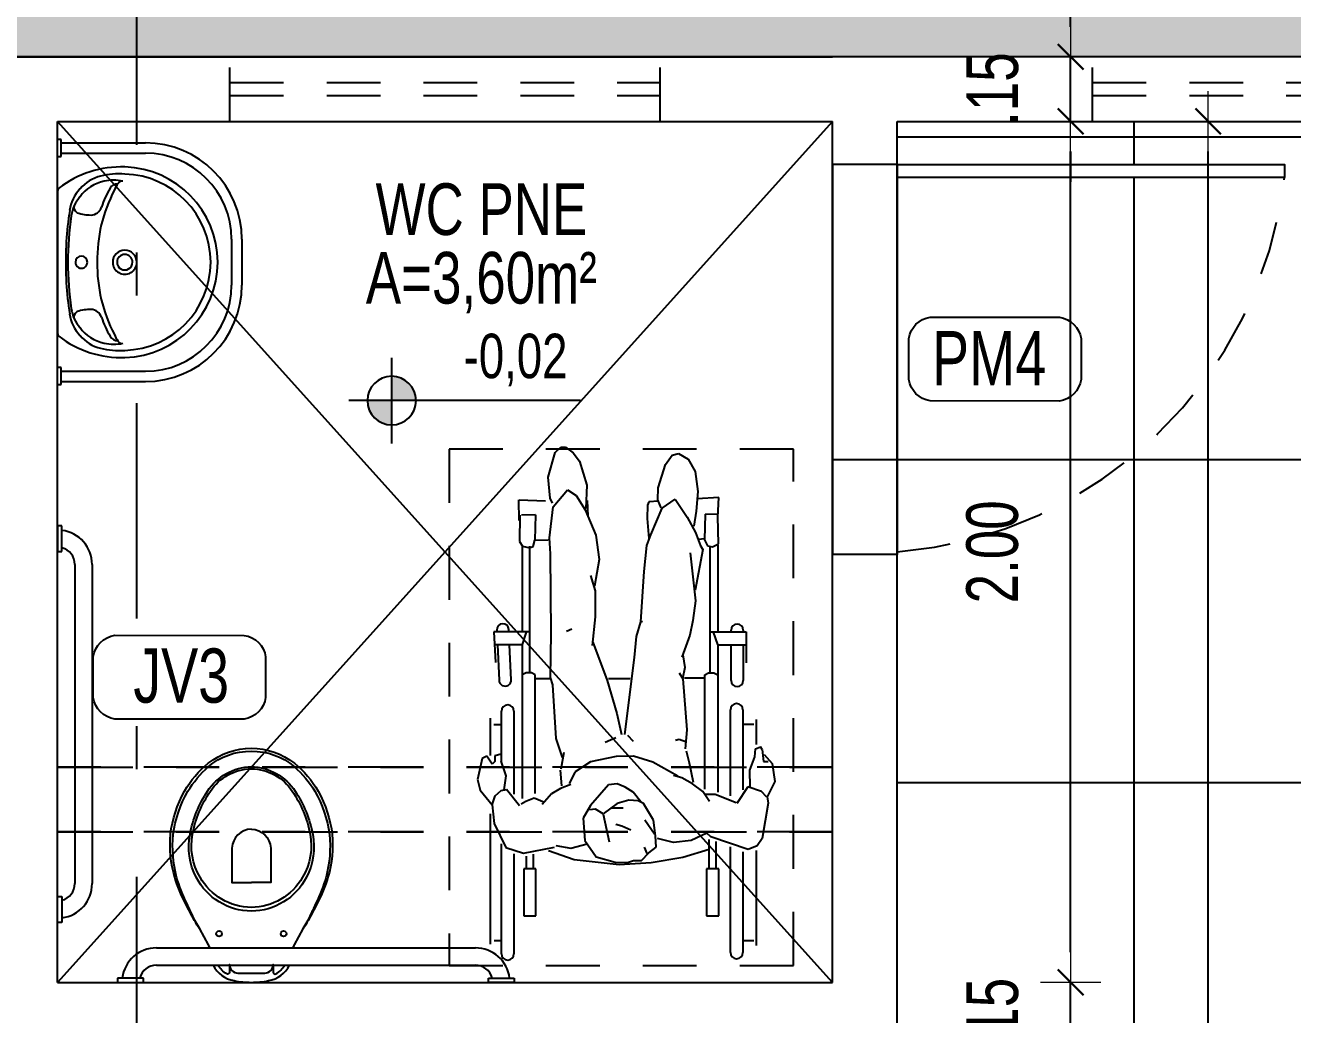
# Model space of a CAD drawing. Extents: x 425 to 531, y 796 to 840.
# Drawn here: x 445.175 to 448.119, y 806.018 to 808.316 of the extents above; entities that cross this region are included whole.
import ezdxf
from ezdxf.enums import TextEntityAlignment as Align

# ---------------------------------------------------------------- set-up
doc = ezdxf.new("R2010")
doc.units = 0
doc.header["$MEASUREMENT"] = 0
doc.header["$PDSIZE"] = -5
for name, pattern in [('CONTINU', [0]), ('DASHDOT', [1, 0.5, -0.25, 0, -0.25]), ('HIDDEN2', [0.1875, 0.125, -0.0625])]:
    doc.linetypes.add(name, pattern=pattern)
doc.layers.get('0').update_dxf_attribs({"linetype": 'CONTINUOUS'})
doc.layers.get('Defpoints').update_dxf_attribs({"linetype": 'CONTINUOUS'})
for name, color, linetype in [('A-PEN-B', 5, 'CONTINUOUS'), ('Arq-mobiliário', 1, 'CONTINUOUS'), ('Arq-projeção', 253, 'HIDDEN2'), ('COTA', 7, 'CONTINUOUS'), ('DIVERSOS', 1, 'CONTINUOUS'), ('E-hatch', 8, 'CONTINUOUS'), ('E-txt-g', 3, 'CONTINUOUS'), ('LAYER7', 4, 'CONTINUOUS')]:
    doc.layers.add(name, color=color, linetype=linetype)
for name, color, linetype, lineweight in [('Arq-mobiliario', 33, 'CONTINUOUS', 9), ('E-Pen-C', 4, 'CONTINUOUS', 15), ('E-Pen-G', 3, 'CONTINUOUS', 30), ('E-Txt-W', 7, 'CONTINUOUS', 20)]:
    doc.layers.add(name, color=color, linetype=linetype, lineweight=lineweight)
doc.styles.add('F2', font='swisscl.ttf')
doc.styles.add('REG60', font='romans.shx', dxfattribs={"width": 0.8, "height": 0.15})
doc.styles.add('REG80', font='romans.shx', dxfattribs={"width": 0.8, "height": 0.2})
doc.dimstyles.new('DIMENSION-1', dxfattribs={"dimtxt": 0.11, "dimasz": 0.07, "dimexe": 1, "dimexo": 0, "dimgap": 0.12, "dimtad": 1, "dimzin": 7, "dimdsep": 46, "dimtxsty": 'F2', "dimblk1": 'TRACO', "dimblk2": 'TRACO', "dimsah": 1, "dimcen": 1, "dimse1": 1, "dimse2": 1, "dimclrd": 256, "dimclre": 256, "dimclrt": 6, "dimadec": 0, "dimazin": 0, "dimtfac": 1, "dimtix": 1, "dimtmove": 2, "dimatfit": 3, "dimldrblk": 'TRACO', "dimfxl": 1, "dimtolj": 1, "dimtzin": 0, "dimarcsym": 0})
pattern_1 = [(90, (0, 57.3068), (-0.75, 1e-16), []), (180, (0, 57.3068), (-1e-16, -0.75), [])]

# ---------------------------------------------------------------- blocks, each defined once
blk = doc.blocks.new('TRACO')
at = {"layer": 'E-Pen-C'}
for p, q in [((0, 1), (0, -1)), ((-1, 0), (1, 0))]:
    blk.add_line(p, q, dxfattribs=at)
at = {"layer": 'E-Pen-G'}
blk.add_line((-0.424, -0.424), (0.424, 0.424), dxfattribs=at)
blk = doc.blocks.new('*D319')
at = {"color": 4, "lineweight": -2, "transparency": 16777216}
blk.add_line((446.9797, 809.9293), (445.3197, 809.9293), dxfattribs=at)
at = {"layer": 'Defpoints', "color": 0, "linetype": 'CONTINU', "transparency": 16777216}
for p in [(445.2497, 809.9293), (445.2497, 808.093), (447.0497, 808.093)]:
    blk.add_point(p, dxfattribs=at)
at = {"color": 4, "linetype": 'CONTINU', "lineweight": -2, "transparency": 16777216, "xscale": 0.07, "yscale": 0.07, "zscale": 0.07, "rotation": 180}
blk.add_blockref('TRACO', (445.2497, 809.9293), dxfattribs=at)
at = {"color": 4, "linetype": 'CONTINU', "lineweight": -2, "transparency": 16777216, "xscale": 0.07, "yscale": 0.07, "zscale": 0.07}
blk.add_blockref('TRACO', (447.0497, 809.9293), dxfattribs=at)
at = {"color": 4, "linetype": 'CONTINU', "transparency": 16777216, "insert": (446.1497, 810.1108), "char_height": 0.12, "attachment_point": 5, "style": 'F2'}
blk.add_mtext('\\A1;1.80', dxfattribs=at)
blk = doc.blocks.new('*D372')
at = {"color": 4, "linetype": 'Continuous', "lineweight": -2, "transparency": 16777216}
for p, q in [((447.6029, 806.163), (447.6029, 806.233)), ((447.6029, 805.943), (447.6029, 806.093)), ((447.6029, 805.873), (447.6029, 805.803))]:
    blk.add_line(p, q, dxfattribs=at)
at = {"layer": 'Defpoints', "color": 0, "linetype": 'CONTINU', "transparency": 16777216}
for p in [(447.0497, 806.093), (447.6029, 806.093), (447.1997, 805.943)]:
    blk.add_point(p, dxfattribs=at)
at = {"color": 4, "linetype": 'CONTINU', "lineweight": -2, "transparency": 16777216, "xscale": 0.07, "yscale": 0.07, "zscale": 0.07}
for p, rotation in [((447.6029, 806.093), 270), ((447.6029, 805.943), 90)]:
    blk.add_blockref('TRACO', p, dxfattribs=dict(at, rotation=rotation))
at = {"color": 4, "linetype": 'CONTINU', "transparency": 16777216, "insert": (447.4217, 806.018), "char_height": 0.12, "attachment_point": 5, "rotation": 90, "style": 'F2'}
blk.add_mtext('\\A1;.15', dxfattribs=at)
blk = doc.blocks.new('*D373')
at = {"color": 4, "linetype": 'Continuous', "lineweight": -2, "transparency": 16777216}
blk.add_line((447.6029, 806.163), (447.6029, 808.023), dxfattribs=at)
at = {"layer": 'Defpoints', "color": 0, "linetype": 'CONTINU', "transparency": 16777216}
for p in [(447.0497, 808.093), (447.6029, 808.093), (447.0497, 806.093)]:
    blk.add_point(p, dxfattribs=at)
at = {"color": 4, "linetype": 'CONTINU', "lineweight": -2, "transparency": 16777216, "xscale": 0.07, "yscale": 0.07, "zscale": 0.07}
for p, rotation in [((447.6029, 808.093), 90), ((447.6029, 806.093), 270)]:
    blk.add_blockref('TRACO', p, dxfattribs=dict(at, rotation=rotation))
at = {"color": 4, "linetype": 'CONTINU', "transparency": 16777216, "insert": (447.4214, 807.093), "char_height": 0.12, "attachment_point": 5, "rotation": 90, "style": 'F2'}
blk.add_mtext('\\A1;2.00', dxfattribs=at)
blk = doc.blocks.new('*D374')
at = {"color": 4, "linetype": 'Continuous', "lineweight": -2, "transparency": 16777216}
for p, q in [((447.6029, 808.313), (447.6029, 808.383)), ((447.6029, 808.093), (447.6029, 808.243)), ((447.6029, 808.023), (447.6029, 807.953))]:
    blk.add_line(p, q, dxfattribs=at)
at = {"layer": 'Defpoints', "color": 0, "linetype": 'CONTINU', "transparency": 16777216}
for p in [(447.0497, 808.243), (447.6029, 808.243), (447.0497, 808.093)]:
    blk.add_point(p, dxfattribs=at)
at = {"color": 4, "linetype": 'CONTINU', "lineweight": -2, "transparency": 16777216, "xscale": 0.07, "yscale": 0.07, "zscale": 0.07}
for p, rotation in [((447.6029, 808.243), 270), ((447.6029, 808.093), 90)]:
    blk.add_blockref('TRACO', p, dxfattribs=dict(at, rotation=rotation))
at = {"color": 4, "linetype": 'CONTINU', "transparency": 16777216, "insert": (447.4217, 808.168), "char_height": 0.12, "attachment_point": 5, "rotation": 90, "style": 'F2'}
blk.add_mtext('\\A1;.15', dxfattribs=at)
blk = doc.blocks.new('*D376')
at = {"color": 4, "linetype": 'Continuous', "lineweight": -2, "transparency": 16777216}
blk.add_line((441.3647, 805.6113), (446.9797, 805.6113), dxfattribs=at)
at = {"layer": 'Defpoints', "color": 0, "linetype": 'CONTINU', "transparency": 16777216}
for p in [(441.2947, 806.4822), (447.0497, 805.6113), (447.0497, 803.443)]:
    blk.add_point(p, dxfattribs=at)
at = {"color": 4, "linetype": 'CONTINU', "lineweight": -2, "transparency": 16777216, "xscale": 0.07, "yscale": 0.07, "zscale": 0.07, "rotation": 180}
blk.add_blockref('TRACO', (441.2947, 805.6113), dxfattribs=at)
at = {"color": 4, "linetype": 'CONTINU', "lineweight": -2, "transparency": 16777216, "xscale": 0.07, "yscale": 0.07, "zscale": 0.07}
blk.add_blockref('TRACO', (447.0497, 805.6113), dxfattribs=at)
at = {"color": 4, "linetype": 'CONTINU', "transparency": 16777216, "insert": (444.1722, 805.7928), "char_height": 0.12, "attachment_point": 5, "style": 'F2'}
blk.add_mtext('\\A1;5.76', dxfattribs=at)
blk = doc.blocks.new('*D309')
at = {"color": 4, "linetype": 'Continuous', "lineweight": -2, "transparency": 16777216}
for p, q in [((446.9797, 809.9293), (446.9097, 809.9293)), ((447.0497, 809.9293), (447.1997, 809.9293)), ((447.2697, 809.9293), (447.3397, 809.9293))]:
    blk.add_line(p, q, dxfattribs=at)
at = {"layer": 'Defpoints', "color": 0, "linetype": 'CONTINU', "transparency": 16777216}
for p in [(447.1997, 809.9293), (447.0497, 808.093), (447.1997, 808.093)]:
    blk.add_point(p, dxfattribs=at)
at = {"color": 4, "linetype": 'CONTINU', "lineweight": -2, "transparency": 16777216, "xscale": 0.07, "yscale": 0.07, "zscale": 0.07}
blk.add_blockref('TRACO', (447.0497, 809.9293), dxfattribs=at)
at = {"color": 4, "linetype": 'CONTINU', "lineweight": -2, "transparency": 16777216, "xscale": 0.07, "yscale": 0.07, "zscale": 0.07, "rotation": 180}
blk.add_blockref('TRACO', (447.1997, 809.9293), dxfattribs=at)
at = {"color": 4, "linetype": 'CONTINU', "transparency": 16777216, "insert": (447.1247, 810.1105), "char_height": 0.12, "attachment_point": 5, "style": 'F2'}
blk.add_mtext('\\A1;.15', dxfattribs=at)
blk = doc.blocks.new('*D310')
at = {"color": 4, "linetype": 'Continuous', "lineweight": -2, "transparency": 16777216}
blk.add_line((447.2697, 809.9293), (449.4747, 809.9293), dxfattribs=at)
at = {"layer": 'Defpoints', "color": 0, "linetype": 'CONTINU', "transparency": 16777216}
for p in [(449.5447, 809.9293), (447.1997, 808.093), (449.5447, 808.093)]:
    blk.add_point(p, dxfattribs=at)
at = {"color": 4, "linetype": 'CONTINU', "lineweight": -2, "transparency": 16777216, "xscale": 0.07, "yscale": 0.07, "zscale": 0.07, "rotation": 180}
blk.add_blockref('TRACO', (447.1997, 809.9293), dxfattribs=at)
at = {"color": 4, "linetype": 'CONTINU', "lineweight": -2, "transparency": 16777216, "xscale": 0.07, "yscale": 0.07, "zscale": 0.07}
blk.add_blockref('TRACO', (449.5447, 809.9293), dxfattribs=at)
at = {"color": 4, "linetype": 'CONTINU', "transparency": 16777216, "insert": (448.3722, 810.1109), "char_height": 0.12, "attachment_point": 5, "style": 'F2'}
blk.add_mtext('\\A1;2.35', dxfattribs=at)
blk = doc.blocks.new('*D387')
at = {"color": 4, "linetype": 'Continuous', "lineweight": -2, "transparency": 16777216}
blk.add_line((447.9226, 801.463), (447.9226, 808.023), dxfattribs=at)
at = {"layer": 'Defpoints', "color": 0, "linetype": 'CONTINU', "transparency": 16777216}
for p in [(447.0742, 808.093), (447.9226, 808.093), (447.0742, 801.393)]:
    blk.add_point(p, dxfattribs=at)
at = {"color": 4, "linetype": 'CONTINU', "lineweight": -2, "transparency": 16777216, "xscale": 0.07, "yscale": 0.07, "zscale": 0.07}
for p, rotation in [((447.9226, 808.093), 90), ((447.9226, 801.393), 270)]:
    blk.add_blockref('TRACO', p, dxfattribs=dict(at, rotation=rotation))
at = {"color": 4, "linetype": 'CONTINU', "transparency": 16777216, "insert": (447.7411, 804.743), "char_height": 0.12, "attachment_point": 5, "rotation": 90, "style": 'F2'}
blk.add_mtext('\\A1;6.70', dxfattribs=at)
blk = doc.blocks.new('cadeira-superior')
at = {"color": 8}
for p, q in [((205.4427, 31.5493), (205.4427, 31.7829)), ((205.4719, 31.7829), (205.4719, 31.5379)), ((205.9746, 31.5536), (205.9746, 31.786)), ((206.0038, 31.786), (206.0038, 31.5308)), ((205.412, 31.5465), (205.412, 31.7668)), ((205.4172, 31.7557), (205.4413, 31.7557)), ((206.0205, 31.7554), (206.0046, 31.7554)), ((206.0299, 31.4612), (206.0299, 31.7639)), ((205.499, 31.6978), (205.499, 31.5886)), ((205.527, 31.6978), (205.499, 31.6978)), ((205.527, 31.5886), (205.527, 31.6978)), ((205.9516, 31.6978), (205.9236, 31.6978)), ((205.9236, 31.6978), (205.9236, 31.5886)), ((205.9516, 31.5886), (205.9516, 31.6978)), ((205.499, 31.5886), (205.527, 31.5886)), ((205.5047, 31.5886), (205.5047, 31.5251)), ((205.5211, 31.5879), (205.5211, 31.5208)), ((205.5211, 31.5442), (205.5826, 31.5623)), ((205.5826, 31.5623), (205.6558, 31.5751)), ((205.6558, 31.5751), (205.7303, 31.5792)), ((205.678, 31.5693), (205.6613, 31.5518)), ((205.6968, 31.5696), (205.678, 31.5693)), ((205.7108, 31.5739), (205.6968, 31.5696)), ((205.7392, 31.5731), (205.7108, 31.5739)), ((205.7303, 31.5792), (205.8348, 31.5679)), ((205.7836, 31.5608), (205.7392, 31.5731)), ((205.8348, 31.5679), (205.8941, 31.5472)), ((205.9236, 31.5886), (205.9516, 31.5886)), ((205.9293, 31.5886), (205.9293, 31.5551)), ((205.9457, 31.5879), (205.9457, 31.5593)), ((205.3976, 31.5187), (205.4094, 31.5351)), ((205.4094, 31.5351), (205.4302, 31.544)), ((205.4302, 31.544), (205.5176, 31.5143)), ((205.6613, 31.5518), (205.6444, 31.5381)), ((205.6444, 31.5381), (205.6461, 31.5122)), ((205.6651, 31.5532), (205.6714, 31.5387)), ((205.8099, 31.5232), (205.7836, 31.5608)), ((205.8428, 31.5411), (205.8049, 31.5305)), ((205.8772, 31.5343), (205.8428, 31.5411)), ((205.9528, 31.5523), (205.8806, 31.5385)), ((205.9937, 31.5396), (205.9528, 31.5523)), ((206.0205, 31.4838), (205.9937, 31.5396)), ((205.3837, 31.4365), (205.3976, 31.5187)), ((205.5176, 31.5143), (205.5262, 31.5061)), ((205.5262, 31.5061), (205.5633, 31.5229)), ((205.5633, 31.5229), (205.6041, 31.5274)), ((205.6041, 31.5274), (205.641, 31.5184)), ((205.6461, 31.5122), (205.6507, 31.4756)), ((205.6703, 31.4753), (205.6479, 31.5078)), ((205.7677, 31.4619), (205.7533, 31.5257)), ((205.8136, 31.4708), (205.8099, 31.5232)), ((205.6507, 31.4756), (205.6736, 31.4369)), ((205.7027, 31.4986), (205.7239, 31.4895)), ((205.7239, 31.4895), (205.7377, 31.4855)), ((206.0253, 31.4399), (206.0205, 31.4838)), ((205.721, 31.4478), (205.7478, 31.4476)), ((205.7349, 31.4372), (205.7672, 31.461)), ((205.7672, 31.461), (205.7855, 31.4503)), ((205.7855, 31.4503), (205.7988, 31.4516)), ((205.7968, 31.4419), (205.8136, 31.4708)), ((205.3687, 31.3858), (205.3864, 31.4219)), ((205.3864, 31.4219), (205.3837, 31.4365)), ((205.3878, 31.4212), (205.3992, 31.4094)), ((205.4311, 31.3984), (205.457, 31.4368)), ((205.4583, 31.4352), (205.5075, 31.4161)), ((205.4719, 31.4195), (205.4719, 31.2195)), ((205.5075, 31.4161), (205.5299, 31.4162)), ((205.5204, 31.4324), (205.5357, 31.4093)), ((205.6736, 31.4369), (205.686, 31.4312)), ((205.68, 31.4328), (205.6973, 31.4105)), ((205.686, 31.4312), (205.7081, 31.4293)), ((205.7081, 31.4293), (205.7349, 31.4372)), ((205.7549, 31.3938), (205.7968, 31.4419)), ((205.8665, 31.402), (205.8873, 31.4147)), ((205.8873, 31.4147), (205.9088, 31.4397)), ((205.904, 31.4347), (205.9276, 31.4244)), ((205.9276, 31.4244), (205.9471, 31.4322)), ((205.9471, 31.4322), (205.9578, 31.4384)), ((205.9553, 31.0681), (205.9553, 31.4253)), ((205.9615, 31.4423), (205.9923, 31.4047)), ((205.9746, 31.2226), (205.9746, 31.4153)), ((206.0184, 31.4191), (206.0041, 31.4069)), ((206.0253, 31.4399), (206.0184, 31.4191)), ((206.053, 31.4062), (206.0253, 31.4399)), ((205.3745, 31.3443), (205.3687, 31.3858)), ((205.3992, 31.4094), (205.4311, 31.3984)), ((205.4257, 31.3993), (205.4264, 31.3599)), ((205.4427, 31.2195), (205.4427, 31.4053)), ((205.5011, 31.0681), (205.5011, 31.411)), ((205.5312, 31.4039), (205.5312, 31.1379)), ((205.5357, 31.4093), (205.5595, 31.3917)), ((205.5679, 31.3429), (205.5582, 31.3878)), ((205.5595, 31.3917), (205.5843, 31.3775)), ((205.6973, 31.4105), (205.7161, 31.3987)), ((205.7161, 31.3987), (205.7345, 31.3917)), ((205.7345, 31.3917), (205.7549, 31.3938)), ((205.8321, 31.3634), (205.8462, 31.3907)), ((205.8422, 31.3931), (205.8665, 31.402)), ((205.8632, 31.396), (205.8665, 31.3593)), ((205.9252, 31.4138), (205.9252, 31.1379)), ((206.0041, 31.4069), (205.9923, 31.4047)), ((205.9972, 31.4053), (205.9925, 31.373)), ((206.0593, 31.3813), (206.053, 31.4062)), ((205.4264, 31.3599), (205.4149, 31.3286)), ((205.5843, 31.3775), (205.604, 31.3717)), ((205.5942, 31.3739), (205.6523, 31.3409)), ((205.7969, 31.3406), (205.8321, 31.3634)), ((205.8651, 31.3568), (205.8576, 31.3175)), ((205.9925, 31.373), (206.0042, 31.3389)), ((206.0483, 31.3326), (206.0593, 31.3813)), ((205.3933, 31.3235), (205.3745, 31.3443)), ((205.3949, 31.3395), (205.3843, 31.3398)), ((205.3977, 31.3114), (205.3949, 31.3395)), ((205.4149, 31.3286), (205.4134, 31.3098)), ((205.5745, 31.3147), (205.5679, 31.3429)), ((205.6523, 31.3409), (205.6967, 31.3272)), ((205.6967, 31.3272), (205.7373, 31.3281)), ((205.7373, 31.3281), (205.7969, 31.3406)), ((205.8619, 31.3301), (205.8765, 31.286)), ((206.0038, 31.34), (206.0038, 31.2226)), ((206.004, 31.3225), (206.0193, 31.3263)), ((206.0191, 31.3391), (206.0249, 31.3457)), ((206.0193, 31.3263), (206.0191, 31.3391)), ((206.0249, 31.3457), (206.0376, 31.3274)), ((206.0376, 31.3274), (206.0483, 31.3326)), ((205.3977, 31.3114), (205.4017, 31.3057)), ((205.4134, 31.3098), (205.4017, 31.3057)), ((205.412, 31.2418), (205.412, 31.2997)), ((205.5732, 31.2656), (205.5771, 31.3098)), ((206.0299, 31.239), (206.0299, 31.3254)), ((205.5764, 31.294), (205.5908, 31.2882)), ((205.5908, 31.2882), (205.5996, 31.2907)), ((205.7172, 31.2769), (205.6945, 31.0979)), ((205.7111, 31.2785), (205.6978, 31.2921)), ((205.7357, 31.2276), (205.7248, 31.2764)), ((205.7626, 31.2944), (205.7383, 31.284)), ((205.8765, 31.286), (205.8842, 31.1613)), ((205.4172, 31.2534), (205.4413, 31.2534)), ((205.5821, 31.1472), (205.5732, 31.2656)), ((206.003, 31.2542), (206.0216, 31.2542)), ((205.7584, 31.1511), (205.7357, 31.2276)), ((205.4419, 31.0681), (205.4419, 31.1512)), ((205.4703, 31.1512), (205.4703, 31.07)), ((205.7913, 31.0626), (205.7584, 31.1511)), ((205.8842, 31.1613), (205.8894, 31.1442)), ((205.9809, 31.1494), (205.9847, 31.0683)), ((206.0131, 31.0681), (206.0093, 31.1507)), ((205.5099, 31.1333), (205.5011, 31.1379)), ((205.5224, 31.1333), (205.5099, 31.1333)), ((205.519, 31.1328), (205.519, 30.8389)), ((205.5312, 31.1379), (205.5224, 31.1333)), ((205.5337, 31.1455), (205.5786, 31.1461)), ((205.5778, 31.1212), (205.5832, 31.1472)), ((205.5819, 31.0919), (205.5778, 31.1212)), ((205.5908, 31.1337), (205.5821, 31.1472)), ((205.7046, 31.1475), (205.7546, 31.1472)), ((205.8894, 31.1442), (205.8883, 31.041)), ((205.8908, 31.1476), (205.9253, 31.1471)), ((205.9252, 31.1379), (205.934, 31.1333)), ((205.934, 31.1333), (205.9465, 31.1333)), ((205.9374, 31.1328), (205.9374, 30.8389)), ((205.9465, 31.1333), (205.9553, 31.1379)), ((205.4348, 31.0382), (205.4353, 31.1099)), ((205.5658, 31.046), (205.5843, 31.0968)), ((205.6945, 31.0979), (205.6896, 31.0488)), ((206.0216, 31.0381), (206.0178, 31.1097)), ((205.5011, 31.0681), (205.435, 31.0681)), ((205.5013, 31.0679), (205.5111, 31.0387)), ((205.7862, 31.0034), (205.793, 31.0701)), ((205.955, 31.0679), (205.9453, 31.0387)), ((205.9553, 31.0681), (206.02, 31.0681)), ((205.5193, 31.0382), (205.4348, 31.0382)), ((205.4419, 31.0346), (205.4419, 31.0385)), ((205.4703, 31.0372), (205.4703, 31.0346)), ((205.5009, 30.8367), (205.5009, 31.0382)), ((205.5592, 31.0116), (205.5658, 31.046)), ((205.6896, 31.0488), (205.6797, 31.0153)), ((205.8527, 31.0367), (205.8405, 31.0315)), ((205.8883, 31.041), (205.8899, 30.8573)), ((205.9371, 31.0382), (206.0216, 31.0382)), ((205.9555, 30.8367), (205.9555, 31.0382)), ((205.9861, 31.0382), (205.9863, 31.0329)), ((206.0147, 31.0342), (206.0145, 31.0381)), ((205.5529, 30.9663), (205.5592, 31.0116)), ((205.6797, 31.0153), (205.672, 30.8979)), ((205.6797, 31.0153), (205.6762, 31.0134)), ((205.7863, 30.9431), (205.7862, 31.0034)), ((205.5652, 30.8549), (205.5529, 30.9663)), ((205.536, 30.8469), (205.5534, 30.9418)), ((205.7763, 30.87), (205.7878, 30.9323)), ((205.7971, 30.9074), (205.7863, 30.9431)), ((205.672, 30.8979), (205.666, 30.8376)), ((205.7841, 30.8133), (205.7763, 30.87)), ((205.8899, 30.8573), (205.8918, 30.8195)), ((205.513, 30.8405), (205.4992, 30.8337)), ((205.4992, 30.8337), (205.5013, 30.7704)), ((205.5253, 30.8383), (205.513, 30.8405)), ((205.5316, 30.8248), (205.5253, 30.8383)), ((205.541, 30.8386), (205.536, 30.8469)), ((205.553, 30.8071), (205.541, 30.8386)), ((205.666, 30.8376), (205.6568, 30.8129)), ((205.9297, 30.8398), (205.9263, 30.8253)), ((205.9368, 30.8426), (205.9297, 30.8398)), ((205.9545, 30.8393), (205.9378, 30.8428)), ((205.9619, 30.8283), (205.9545, 30.8393)), ((205.961, 30.7675), (205.9619, 30.8283)), ((205.5305, 30.7647), (205.5316, 30.8248)), ((205.5453, 30.8226), (205.533, 30.8213)), ((205.5719, 30.7718), (205.553, 30.8071)), ((205.6568, 30.8129), (205.6303, 30.7507)), ((205.665, 30.7753), (205.6614, 30.8216)), ((205.8089, 30.755), (205.7841, 30.8133)), ((205.8918, 30.8195), (205.8838, 30.7475)), ((205.925, 30.8253), (205.8955, 30.8245)), ((205.9244, 30.7667), (205.9263, 30.8253)), ((205.5006, 30.772), (205.4984, 30.7261)), ((205.5516, 30.758), (205.5568, 30.7924)), ((205.5998, 30.7297), (205.5719, 30.7718)), ((205.6645, 30.7436), (205.665, 30.7753)), ((205.8046, 30.7331), (205.8028, 30.7696)), ((205.9244, 30.7667), (205.9571, 30.767)), ((205.9638, 30.7317), (205.9631, 30.7798)), ((205.5305, 30.7647), (205.5005, 30.7641)), ((205.5477, 30.7125), (205.5516, 30.758)), ((205.6303, 30.7507), (205.5998, 30.7297)), ((205.6326, 30.7499), (205.6404, 30.7317)), ((205.6609, 30.736), (205.6645, 30.7436)), ((205.8053, 30.6976), (205.8079, 30.7521)), ((205.8303, 30.7212), (205.8089, 30.755)), ((205.8838, 30.7475), (205.8502, 30.7084)), ((205.8852, 30.7396), (205.8904, 30.7275)), ((205.4984, 30.7261), (205.5491, 30.7292)), ((205.5537, 30.666), (205.5477, 30.7125)), ((205.6391, 30.7346), (205.6609, 30.736)), ((205.6404, 30.7317), (205.6396, 30.7037)), ((205.8502, 30.7084), (205.8303, 30.7212)), ((205.8904, 30.7275), (205.8949, 30.6786)), ((205.9627, 30.7315), (205.9011, 30.734)), ((205.6396, 30.7037), (205.6222, 30.6496)), ((205.8223, 30.6416), (205.8053, 30.6976)), ((205.8949, 30.6786), (205.8791, 30.6219)), ((205.57, 30.637), (205.5537, 30.666)), ((205.6222, 30.6496), (205.607, 30.628)), ((205.5924, 30.6242), (205.57, 30.637)), ((205.607, 30.628), (205.5924, 30.6242)), ((205.8374, 30.6223), (205.8223, 30.6416)), ((205.855, 30.6089), (205.8374, 30.6223)), ((205.8791, 30.6219), (205.866, 30.6093)), ((205.866, 30.6093), (205.855, 30.6089))]:
    blk.add_line(p, q, dxfattribs=at)
for centre, radius, start, end in [((205.4573, 31.7829), 0.0146, 0, 180), ((205.9892, 31.786), 0.0146, 0, 180), ((205.4573, 31.2195), 0.0146, 180, 0), ((205.9892, 31.2226), 0.0146, 180, 0), ((205.4561, 31.1512), 0.0142, 0, 180), ((205.9951, 31.1501), 0.0142, 2.6629, 182.6629), ((205.4561, 31.0346), 0.0142, 180, 0), ((206.0005, 31.0336), 0.0142, 182.6629, 2.6629)]:
    blk.add_arc(centre, radius, start, end, dxfattribs=at)
blk = doc.blocks.new('BARRADEF')
at = {"layer": 'Arq-mobiliário', "color": 8}
for p, q in [((234.67, 125.8477, -4.1153), (234.67, 125.8577, -4.1153)), ((234.67, 125.8577, -4.1153), (234.73, 125.8577, -4.1153)), ((234.73, 125.8477, -4.1153), (234.67, 125.8477, -4.1153)), ((234.73, 125.8577, -4.1153), (234.73, 125.8477, -4.1153)), ((235.5912, 125.8577, -4.1153), (235.5312, 125.8577, -4.1153)), ((235.5312, 125.8577, -4.1153), (235.5312, 125.8477, -4.1153)), ((235.5312, 125.8477, -4.1153), (235.5912, 125.8477, -4.1153)), ((235.5912, 125.8477, -4.1153), (235.5912, 125.8577, -4.1153)), ((235.5012, 125.8177, -4.1153), (234.76, 125.8177, -4.1153)), ((235.5012, 125.7777, -4.1153), (234.76, 125.7777, -4.1153)), ((235.7206, 125.7184, -4.1153), (235.7306, 125.7184, -4.1153)), ((235.7206, 125.6584, -4.1153), (235.7206, 125.7184, -4.1153)), ((235.7306, 125.7184, -4.1153), (235.7306, 125.6584, -4.1153)), ((235.7306, 125.6584, -4.1153), (235.7206, 125.6584, -4.1153)), ((235.6506, 124.8871, -4.1153), (235.6506, 125.6284, -4.1153)), ((235.6906, 124.8871, -4.1153), (235.6906, 125.6284, -4.1153)), ((235.7306, 124.8571, -4.1153), (235.7206, 124.8571, -4.1153)), ((235.7206, 124.8571, -4.1153), (235.7206, 124.7971, -4.1153)), ((235.7306, 124.7971, -4.1153), (235.7306, 124.8571, -4.1153)), ((235.7206, 124.7971, -4.1153), (235.7306, 124.7971, -4.1153))]:
    blk.add_line(p, q, dxfattribs=at)
at = {"layer": 'Arq-mobiliário', "color": 8, "elevation": -4.1153}
for points in [[(235.3693, 125.8177, 0.233733), (235.3206, 125.8537, 0.049506), (235.2806, 125.8577, 0.049506), (235.2406, 125.8537, 0.233733), (235.1918, 125.8177, 0.233733)], [(235.2296, 125.8162), (235.2296, 125.8162), (235.2296, 125.8347, 0.5854), (235.2235, 125.8381, 0.116285), (235.2029, 125.8177, 0.116285)], [(235.3316, 125.8162, 0.414214), (235.3116, 125.8362), (235.2806, 125.8362), (235.2496, 125.8362, 0.414214), (235.2296, 125.8162)], [(235.3316, 125.8162), (235.3316, 125.8162), (235.3316, 125.8347, -0.5854), (235.3377, 125.8381, -0.116285), (235.3583, 125.8177)], [(235.3764, 125.7766, -0.045196), (235.3784, 125.7737), (235.38, 125.7709, 0.044891), (235.3802, 125.7704), (235.4006, 125.7337, -0.036783), (235.4126, 125.7137, -0.0196), (235.4336, 125.6737, -0.056836), (235.4586, 125.6137, -0.089116), (235.4686, 125.5137, -0.095425), (235.4361, 125.4137, -0.091656), (235.3806, 125.3482, -0.16072), (235.2806, 125.3137, -0.16072), (235.1806, 125.3482, -0.091656), (235.1251, 125.4137, -0.095425), (235.0926, 125.5137, -0.089116), (235.1026, 125.6137, -0.056836), (235.1276, 125.6737, -0.0196), (235.1486, 125.7137, -0.036783), (235.1606, 125.7337), (235.1809, 125.7704, 0.044891), (235.1812, 125.7709), (235.1827, 125.7737, -0.045196), (235.1848, 125.7766, -0.045196)], [(235.1821, 125.7766), (235.1813, 125.7714, -0.047116), (235.1812, 125.7709)], [(235.38, 125.7709, -0.047116), (235.3799, 125.7714), (235.3791, 125.7766)], [(235.4006, 125.7337), (235.4116, 125.7137, -0.0204), (235.4306, 125.6737, -0.050595), (235.4541, 125.6137, -0.089432), (235.4621, 125.5137, -0.098712), (235.4281, 125.4137, -0.072481), (235.3806, 125.3567, -0.182574), (235.2806, 125.3207, -0.182574), (235.1806, 125.3567, -0.072481), (235.1331, 125.4137, -0.098712), (235.0991, 125.5137, -0.089432), (235.1071, 125.6137, -0.050595), (235.1306, 125.6737, -0.0204), (235.1496, 125.7137), (235.1606, 125.7337)], [(235.2806, 125.5017, -0.394755), (235.2356, 125.5457), (235.2356, 125.6257), (235.2806, 125.6257)], [(235.2806, 125.5017, 0.394755), (235.3256, 125.5457), (235.3256, 125.6257), (235.2806, 125.6257)]]:
    blk.add_lwpolyline(points, format="xyb", dxfattribs=at)
for points in [[(235.1526, 125.6137, -0.278895), (235.2806, 125.6922, -0.278895), (235.4086, 125.6137, -0.167831), (235.4231, 125.5137, -0.098952), (235.3826, 125.4137, -0.247323), (235.2806, 125.3567, -0.247323), (235.1786, 125.4137, -0.098952), (235.1381, 125.5137, -0.167831)], [(235.1616, 125.6137, -0.264523), (235.2806, 125.6837, -0.264523), (235.3996, 125.6137, -0.185303), (235.4171, 125.5137, -0.106842), (235.3756, 125.4137, -0.250606), (235.2806, 125.3617, -0.250606), (235.1856, 125.4137, -0.106842), (235.1441, 125.5137, -0.185303)]]:
    blk.add_lwpolyline(points, format="xyb", close=True, dxfattribs=at)
at = {"layer": 'Arq-mobiliário', "color": 8}
for centre in [(235.2056, 125.7447, -4.1153), (235.3556, 125.7447, -4.1153)]:
    blk.add_circle(centre, 0.0065, dxfattribs=at)
for centre, radius, start, end in [((234.76, 125.8577, -4.1153), 0.08, 187.1808, 270), ((234.76, 125.8577, -4.1153), 0.04, 194.4775, 270), ((235.5012, 125.8577, -4.1153), 0.08, 270, 352.8192), ((235.5012, 125.8577, -4.1153), 0.04, 270, 345.5225), ((235.7306, 125.6284, -4.1153), 0.08, 97.1808, 180), ((235.7306, 125.6284, -4.1153), 0.04, 104.4775, 180), ((235.7306, 124.8871, -4.1153), 0.08, 180, 262.8192), ((235.7306, 124.8871, -4.1153), 0.04, 180, 255.5225)]:
    blk.add_arc(centre, radius, start, end, dxfattribs=at)
blk = doc.blocks.new('A$C734F529C')
at = {"layer": 'Arq-mobiliário', "color": 8}
for p, q in [((0.4095, 0.1493), (0.5559, 0.2958)), ((0.263, 0.0028), (0.4095, 0.1493))]:
    blk.add_line(p, q, dxfattribs=at)
for centre, radius, start, end in [((0.2762, 0.2812), 0.2776, 46.6825, 134.8182), ((0.2762, 0.2814), 0.2569, 46.659, 134.8143), ((0.2665, 0.2669), 0.2947, 7.2583, 47.2045), ((0.2774, 0.2825), 0.2774, 135.1856, 223.3409), ((0.2774, 0.2825), 0.2569, 135.1856, 223.3409), ((0.3679, 0.3385), 0.1336, 32.812, 56.1269), ((0.4349, 0.4389), 0.0129, 349.0033, 55.1323), ((0.2961, 0.2905), 0.2368, 31.5701, 48.6316), ((0.0234, 0.5449), 0.4378, 314.1199, 342.6649), ((0.1743, 0.4817), 0.2886, 333.4349, 345.4529), ((0.3239, 0.4604), 0.126, 338.6151, 347.9139), ((0.4282, 0.4158), 0.0263, 345.415, 44.5481), ((0.3239, 0.4604), 0.126, 347.9139, 349.0063), ((0.3837, 0.3474), 0.1155, 351.1496, 33.3797), ((0.4005, 0.3552), 0.114, 355.335, 31.3433), ((0.4619, 0.3375), 0.0331, 152.7418, 223.2182), ((0.3955, 0.351), 0.1188, 323.3776, 357.5489), ((0.2716, 0.2872), 0.035, 134.9999, 314.9999), ((0.2716, 0.2872), 0.035, 314.9999, 134.9999), ((0.2716, 0.2872), 0.0225, 134.9999, 314.9999), ((0.2716, 0.2872), 0.0225, 314.9999, 134.9999), ((0.5262, 0.4036), 0.1254, 225.1396, 243.6358), ((0.4759, 0.3075), 0.0173, 262.2515, 332.4519), ((0.3864, 0.3382), 0.1118, 324.1374, 355.6107), ((0.5489, 0.3029), 0.01, 314.9999, 7.2583), ((-0.2565, 0.8201), 0.9152, 314.7851, 323.2653), ((-0.3789, 0.9179), 1.0784, 318.9338, 323.7464), ((0.4749, 0.3003), 0.01, 243.6358, 262.2515), ((0.0138, 0.5354), 0.4378, 287.3349, 315.8799), ((0.3607, 0.1981), 0.0175, 134.9999, 314.9999), ((0.3607, 0.1981), 0.0175, 314.9999, 134.9999), ((-0.8918, 1.4293), 1.8018, 315.4777, 317.3863), ((-0.2613, 0.8153), 0.9152, 306.7345, 315.2147), ((-0.8706, 1.4506), 1.8018, 312.6135, 314.5221), ((0.1199, 0.1238), 0.0129, 214.8675, 280.9965), ((0.2202, 0.1909), 0.1336, 213.873, 237.1879), ((0.0983, 0.2349), 0.126, 280.9935, 282.0859), ((0.143, 0.1306), 0.0263, 225.4517, 284.5849), ((0.0983, 0.2349), 0.126, 282.0859, 291.3847), ((0.0771, 0.3844), 0.2886, 284.547, 296.565), ((0.2213, 0.0969), 0.0331, 46.7816, 117.258), ((0.1551, 0.0326), 0.1254, 26.364, 44.8603), ((-0.3591, 0.9376), 1.0784, 306.2535, 311.066), ((0.2919, 0.2923), 0.2947, 222.7953, 262.7416), ((0.2683, 0.2627), 0.2368, 221.3682, 238.4298), ((0.2114, 0.1751), 0.1155, 236.6201, 278.8502), ((0.2206, 0.1724), 0.1118, 274.3891, 305.8624), ((0.2513, 0.0829), 0.0173, 297.5479, 7.7483), ((0.2585, 0.0838), 0.01, 7.7483, 26.364), ((0.2036, 0.1583), 0.114, 238.6565, 274.6648), ((0.2078, 0.1633), 0.1188, 272.4509, 306.6222), ((0.2559, 0.0099), 0.01, 262.7416, 314.9999)]:
    blk.add_arc(centre, radius, start, end, dxfattribs=at)
blk = doc.blocks.new('TXT-AMB75')
at = {"layer": 'E-txt-g', "style": 'REG80', "width": 0.8, "flags": 8}
blk.add_attdef('TXT', text='', height=0.2, dxfattribs=at).set_placement((0.0055, 0.2964), align=Align.CENTER)
at = {"layer": 'E-Txt-W', "style": 'REG60', "width": 0.8, "flags": 8}
blk.add_attdef('TXT', text='', height=0.15, dxfattribs=at).set_placement((0.0055, 0.0271), align=Align.CENTER)
blk = doc.blocks.new('NIVEL')
at = {"layer": 'DIVERSOS'}
h = blk.add_hatch(color=7, dxfattribs=at)
h.paths.add_polyline_path([(0, 0.1375, 0.414214), (-0.1375, 0), (0, 0)])
h.paths.add_polyline_path([(0, 0), (0, -0.1375, 0.414214), (0.1375, 0)])
at = {"layer": 'DIVERSOS', "color": 7}
for p, q in [((0, 0.2417), (0, -0.2417)), ((1.0666, 0), (-0.2418, 0))]:
    blk.add_line(p, q, dxfattribs=at)
blk.add_circle((0, 0), 0.1375, dxfattribs=at)
blk = doc.blocks.new('*D413')
at = {"color": 4, "linetype": 'Continuous', "lineweight": -2, "transparency": 16777216}
for p, q in [((445.0297, 809.9293), (444.9597, 809.9293)), ((445.0997, 809.9293), (445.2497, 809.9293)), ((445.3197, 809.9293), (445.3897, 809.9293))]:
    blk.add_line(p, q, dxfattribs=at)
at = {"layer": 'Defpoints', "color": 0, "linetype": 'CONTINU', "transparency": 16777216}
for p in [(445.2497, 809.9293), (445.0997, 808.093), (445.2497, 808.051)]:
    blk.add_point(p, dxfattribs=at)
at = {"color": 4, "linetype": 'CONTINU', "lineweight": -2, "transparency": 16777216, "xscale": 0.07, "yscale": 0.07, "zscale": 0.07}
blk.add_blockref('TRACO', (445.0997, 809.9293), dxfattribs=at)
at = {"color": 4, "linetype": 'CONTINU', "lineweight": -2, "transparency": 16777216, "xscale": 0.07, "yscale": 0.07, "zscale": 0.07, "rotation": 180}
blk.add_blockref('TRACO', (445.2497, 809.9293), dxfattribs=at)
at = {"color": 4, "linetype": 'CONTINU', "transparency": 16777216, "insert": (445.1747, 810.1105), "char_height": 0.12, "attachment_point": 5, "style": 'F2'}
blk.add_mtext('\\A1;.15', dxfattribs=at)

msp = doc.modelspace()

# ---------------------------------------------------------------- hatches: boundary and pattern name
h = msp.add_hatch()
h.set_pattern_fill('ANSI37,_O', color=8, scale=6, angle=45)
h.set_pattern_definition(pattern_1)
h.paths.add_polyline_path([(442.2535, 808.243), (441.4535, 808.243), (441.4535, 808.093), (441.4835, 808.093), (442.2535, 808.093)])
h.paths.add_polyline_path([(442.2535, 808.093), (441.4835, 808.093), (441.4835, 807.293, 0.403065)])
h.paths.add_polyline_path([(441.6744, 808.0127), (441.9747, 808.013, -0.331371), (442.0247, 807.963), (442.0247, 807.8684, -0.331371), (441.9747, 807.8184), (441.6744, 807.8181, -0.330378), (441.6244, 807.8684), (441.6244, 807.963, -0.332506)], flags=16)
h.paths.add_polyline_path([(443.1497, 808.093), (442.2535, 808.093, -0.403065), (441.4835, 807.293), (441.4535, 807.293), (441.4535, 808.093), (441.2947, 808.093), (441.2947, 805.393), (443.1497, 805.393)])
h.paths.add_polyline_path([(443.2997, 808.093), (443.1497, 808.093), (443.1497, 805.393), (443.2997, 805.393)])
h.paths.add_polyline_path([(445.0997, 806.593), (443.2997, 806.593), (443.2997, 806.443), (445.0997, 806.443)])
h.paths.add_polyline_path([(445.0997, 808.093), (443.2997, 808.093), (443.2997, 806.593), (445.0997, 806.593)])
h.paths.add_polyline_path([(445.0997, 806.443), (443.2997, 806.443), (443.2997, 805.393), (445.0997, 805.393), (445.0997, 805.943)])
h.paths.add_polyline_path([(443.2997, 805.393), (441.2947, 805.393), (441.2947, 805.243), (443.2997, 805.243)])
h.paths.add_polyline_path([(445.0997, 805.393), (443.2997, 805.393), (443.2997, 805.243), (445.0997, 805.243)])
h.paths.add_polyline_path([(445.2497, 805.943), (445.0997, 805.943), (445.0997, 805.393), (445.2497, 805.393)])
h.paths.add_polyline_path([(447.0497, 805.943), (445.2497, 805.943), (445.2497, 805.393), (447.0497, 805.393)])
h.paths.add_polyline_path([(447.0497, 805.393), (445.2497, 805.393), (445.2497, 805.243), (447.0497, 805.243)])
h.paths.add_polyline_path([(445.2497, 805.393), (445.0997, 805.393), (445.0997, 805.243), (445.2497, 805.243)])
h.paths.add_polyline_path([(445.2497, 805.243), (445.0997, 805.243), (445.0997, 801.393), (442.6747, 801.393), (442.6747, 801.323), (445.6747, 801.323), (445.6747, 801.393), (445.2497, 801.393)])
h.paths.add_polyline_path([(447.0497, 805.243), (445.2497, 805.243), (445.2497, 802.743), (447.0497, 802.743), (447.0497, 803.443)])
h.paths.add_polyline_path([(446.0651, 803.8992, -1), (445.9521, 803.8992, -1)], flags=16)
h.paths.add_polyline_path([(445.0997, 805.243), (441.2947, 805.243), (441.2947, 802.743), (445.0997, 802.743)])
h.paths.add_polyline_path([(445.0997, 802.743), (441.2947, 802.743), (441.2947, 802.593), (445.0997, 802.593)])
h.paths.add_polyline_path([(447.0497, 802.743), (445.2497, 802.743), (445.2497, 802.593), (447.0497, 802.593)])
h.paths.add_polyline_path([(447.0497, 802.593), (445.2497, 802.593), (445.2497, 801.393), (445.6747, 801.393), (447.0497, 801.393)])
h.paths.add_polyline_path([(445.6747, 801.293), (442.6747, 801.293), (442.6747, 801.243), (445.6747, 801.243)])
h.paths.add_polyline_path([(441.651, 807.8231), (441.951, 807.8231), (441.951, 808.0126), (441.651, 808.0126)], flags=24)
h.paths.add_polyline_path([(442.5362, 808.0414), (442.5362, 808.2894), (442.2831, 808.2894), (442.2831, 808.0414)], flags=9)
h.paths.add_polyline_path([(441.0931, 805.6658), (441.3411, 805.6658), (441.3411, 805.9188), (441.0931, 805.9188)], flags=9)
h.paths.add_polyline_path([(444.0104, 805.666), (444.3336, 805.666), (444.3336, 805.9191), (444.0104, 805.9191)], flags=24)
h.paths.add_polyline_path([(446.9981, 805.6658), (447.2461, 805.6658), (447.2461, 805.9188), (446.9981, 805.9188)], flags=9)
h.paths.add_polyline_path([(445.8282, 804.0476), (446.6153, 804.0476), (446.6153, 804.2619), (445.8282, 804.2619)], flags=24)
h.paths.add_polyline_path([(445.6087, 804.2314), (446.8403, 804.2314), (446.8403, 804.4185), (445.6087, 804.4185)], flags=24)
h.paths.add_polyline_path([(445.5379, 804.431), (446.9534, 804.431), (446.9534, 804.8754), (445.5379, 804.8754)], flags=24)
h.paths.add_polyline_path([(446.1452, 803.9014), (446.4328, 803.9014), (446.4328, 804.0854), (446.1452, 804.0854)], flags=24)
h.paths.add_polyline_path([(442.5359, 804.5814), (442.5359, 804.9046), (442.2829, 804.9046), (442.2829, 804.5814)], flags=24)
h = msp.add_hatch()
h.set_pattern_fill('ANSI37,_O', color=8, scale=6, angle=45)
h.set_pattern_definition(pattern_1)
h.paths.add_polyline_path([(447.1997, 805.943), (447.0497, 805.943), (447.0497, 804.443), (447.1997, 804.443)])
h.paths.add_polyline_path([(447.1997, 804.443), (447.0497, 804.443), (447.0497, 803.443), (447.1997, 803.443)])
h.paths.add_polyline_path([(449.5447, 804.593), (447.1997, 804.593), (447.1997, 804.443), (449.5447, 804.443)])
h.paths.add_polyline_path([(449.6947, 806.743), (449.5447, 806.743), (449.5447, 801.393), (449.6947, 801.393), (449.6947, 802.593), (451.8947, 802.593), (451.8947, 802.743), (449.6947, 802.743)])
h.paths.add_polyline_path([(449.5447, 802.743), (447.1997, 802.743), (447.1997, 802.593), (449.5447, 802.593)])
h.paths.add_polyline_path([(451.0447, 801.393), (448.0447, 801.393), (448.0447, 801.323), (451.0447, 801.323)])
h.paths.add_polyline_path([(451.0447, 801.293), (448.0447, 801.293), (448.0447, 801.243), (451.0447, 801.243)])
h.paths.add_polyline_path([(449.5447, 802.593), (447.1997, 802.593), (447.1997, 801.393), (448.0447, 801.393), (449.5447, 801.393)])
h.paths.add_polyline_path([(451.8947, 802.593), (449.6947, 802.593), (449.6947, 801.393), (451.0447, 801.393), (451.8947, 801.393)], flags=17)
h.paths.add_polyline_path([(450.2061, 801.6883, -0.331371), (450.2561, 801.6383), (450.2561, 801.5437, -0.331371), (450.2061, 801.4937), (449.9058, 801.4934, -0.330378), (449.8558, 801.5437), (449.8558, 801.6383, -0.332506), (449.9059, 801.688)], flags=16)
h.paths.add_polyline_path([(451.8947, 806.743), (449.6947, 806.743), (449.6947, 802.743), (451.8947, 802.743)])
h.paths.add_polyline_path([(449.5447, 804.443), (447.1997, 804.443), (447.1997, 803.443), (447.1997, 802.743), (449.5447, 802.743)])
h.paths.add_polyline_path([(449.5447, 806.743), (449.5447, 806.993), (449.6947, 806.993), (449.6947, 807.023), (449.6947, 807.593), (449.5447, 807.593), (449.5447, 808.093), (447.1997, 808.093), (447.1997, 807.993), (448.0997, 807.993), (448.0997, 807.963, -0.357535), (447.1997, 807.093), (447.1997, 807.0872), (447.1997, 805.943), (447.1997, 804.593), (449.5447, 804.593)])
h.paths.add_polyline_path([(449.2575, 807.1977, -0.330378), (449.2075, 807.248), (449.2075, 807.3426, -0.332506), (449.2575, 807.3923), (449.5578, 807.3926, -0.331371), (449.6078, 807.3426), (449.6078, 807.248, -0.331371), (449.5578, 807.198)], flags=16)
h.paths.add_polyline_path([(448.0997, 807.963), (447.1997, 807.963), (447.1997, 807.093, 0.357535)], flags=17)
h.paths.add_polyline_path([(447.277, 807.4438, -0.331371), (447.227, 807.4938), (447.227, 807.5884, -0.331371), (447.277, 807.6384), (447.5773, 807.6381, -0.332506), (447.6273, 807.5884), (447.6273, 807.4938, -0.330378), (447.5773, 807.4434)], flags=16)
h.paths.add_polyline_path([(447.1997, 807.993), (447.0497, 807.993), (447.0497, 807.0872), (447.1997, 807.0872)])
h.paths.add_polyline_path([(449.3861, 805.666), (449.7093, 805.666), (449.7093, 805.9191), (449.3861, 805.9191)], flags=9)
h.paths.add_polyline_path([(447.5482, 802.2563), (447.5482, 802.5795), (447.2951, 802.5795), (447.2951, 802.2563)], flags=24)
h.paths.add_polyline_path([(449.8826, 801.4985), (450.1824, 801.4985), (450.1824, 801.6873), (449.8826, 801.6873)], flags=24)
h.paths.add_polyline_path([(451.8431, 805.6658), (452.0911, 805.6658), (452.0911, 805.9188), (451.8431, 805.9188)], flags=9)
h.paths.add_polyline_path([(447.5482, 804.5311), (447.5482, 804.8543), (447.2951, 804.8543), (447.2951, 804.5311)], flags=9)
h.paths.add_polyline_path([(447.5484, 805.8914), (447.5484, 806.1394), (447.2954, 806.1394), (447.2954, 805.8914)], flags=24)
h.paths.add_polyline_path([(447.5482, 806.9311), (447.5482, 807.2543), (447.2951, 807.2543), (447.2951, 806.9311)], flags=24)
h.paths.add_polyline_path([(447.5484, 808.0414), (447.5484, 808.2894), (447.2954, 808.2894), (447.2954, 808.0414)], flags=9)
h.paths.add_polyline_path([(446.9981, 805.6658), (447.2461, 805.6658), (447.2461, 805.9188), (446.9981, 805.9188)], flags=9)
h.paths.add_polyline_path([(447.8679, 804.5814), (447.8679, 804.9046), (447.6148, 804.9046), (447.6148, 804.5814)], flags=9)
h.paths.add_polyline_path([(449.2341, 807.2027), (449.5803, 807.2027), (449.5803, 807.3922), (449.2341, 807.3922)], flags=24)
h.paths.add_polyline_path([(447.2496, 807.4486), (447.5955, 807.4486), (447.5955, 807.6374), (447.2496, 807.6374)], flags=24)
at = {"layer": 'E-hatch'}
h = msp.add_hatch(dxfattribs=at)
h.set_pattern_fill('GRASS', color=8, scale=0.2, style=0)
h.set_pattern_definition([(90, (0, 57.30681), (-0.141421356, 0.141421356), [0.0375, -0.245342713]), (45, (0, 57.30681), (-0.141421356, 0.141421356), [0.0375, -0.1625]), (135, (0, 57.30681), (-0.141421356, -0.141421356), [0.0375, -0.1625])])
h.paths.add_polyline_path([(452.0447, 809.593), (436.5447, 809.593), (436.5447, 808.243), (452.0447, 808.243)])
h.paths.add_polyline_path([(444.163, 808.7744, -1), (444.2761, 808.7744, -1)], flags=16)
h.paths.add_polyline_path([(445.9292, 808.4879, -0.332506), (445.9792, 808.5376), (446.2795, 808.5379, -0.331371), (446.3295, 808.4879), (446.3295, 808.3932, -0.331371), (446.2795, 808.3432), (445.9792, 808.3429, -0.330378), (445.9292, 808.3932)], flags=16)
h.paths.add_polyline_path([(442.5362, 809.5414), (442.5362, 809.7894), (442.2831, 809.7894), (442.2831, 809.5414)], flags=9)
h.paths.add_polyline_path([(442.5359, 808.7549), (442.5359, 809.0781), (442.2828, 809.0781), (442.2828, 808.7549)], flags=24)
h.paths.add_polyline_path([(442.5362, 808.0414), (442.5362, 808.2894), (442.2831, 808.2894), (442.2831, 808.0414)], flags=9)
h.paths.add_polyline_path([(440.5902, 808.0414), (440.5902, 808.2894), (440.3372, 808.2894), (440.3372, 808.0414)], flags=9)
h.paths.add_polyline_path([(440.59, 808.8298), (440.59, 809.153), (440.3369, 809.153), (440.3369, 808.8298)], flags=24)
h.paths.add_polyline_path([(438.6836, 808.5284), (439.0068, 808.5284), (439.0068, 808.7815), (438.6836, 808.7815)], flags=24)
h.paths.add_polyline_path([(447.5484, 808.0414), (447.5484, 808.2894), (447.2954, 808.2894), (447.2954, 808.0414)], flags=9)
h.paths.add_polyline_path([(444.0427, 808.9282), (444.8298, 808.9282), (444.8298, 809.1425), (444.0427, 809.1425)], flags=24)
h.paths.add_polyline_path([(444.0535, 809.1077), (444.8191, 809.1077), (444.8191, 809.3348), (444.0535, 809.3348)], flags=24)
h.paths.add_polyline_path([(445.9552, 808.3447), (446.2459, 808.3447), (446.2459, 808.5381), (445.9552, 808.5381)], flags=24)
h.paths.add_polyline_path([(444.2531, 808.5421), (444.6923, 808.5421), (444.6923, 808.7034), (444.2531, 808.7034)], flags=24)
h.paths.add_polyline_path([(444.3561, 808.7766), (444.6919, 808.7766), (444.6919, 808.9606), (444.3561, 808.9606)], flags=24)

# ---------------------------------------------------------------- linework, layer by layer
at = {"color": 2, "linetype": 'DASHDOT'}
msp.add_line((445.434, 797.0385), (445.434, 839.366), dxfattribs=at)
at = {"color": 1, "linetype": 'Continuous', "ltscale": 0.35}
for p, q in [((442.2535, 808.243), (447.0497, 808.243)), ((445.2497, 808.093), (447.0497, 808.093)), ((445.2497, 806.093), (445.2497, 808.093)), ((447.0497, 806.093), (447.0497, 808.093)), ((447.1997, 808.093), (449.5447, 808.093)), ((447.1997, 805.943), (447.1997, 808.093)), ((447.1997, 807.993), (447.0497, 807.993)), ((447.1997, 807.0872), (447.0497, 807.0872)), ((445.2497, 806.093), (447.0497, 806.093))]:
    msp.add_line(p, q, dxfattribs=at)
at = {"color": 8, "linetype": 'HIDDEN2'}
for p, q in [((445.6497, 808.093), (445.6497, 808.243)), ((446.6497, 808.093), (446.6497, 808.243)), ((447.6539, 808.093), (447.6539, 808.243)), ((445.6497, 808.183), (446.6497, 808.183)), ((447.6539, 808.183), (449.1529, 808.183)), ((445.6497, 808.153), (446.6497, 808.153)), ((447.6539, 808.153), (449.1529, 808.153))]:
    msp.add_line(p, q, dxfattribs=at)
at = {"color": 8, "linetype": 'CONTINU'}
for p, q in [((447.0497, 806.093), (445.2497, 808.093)), ((447.0497, 808.093), (445.2497, 806.093)), ((447.0497, 807.993), (447.0497, 807.0872)), ((447.1997, 807.993), (447.1997, 807.0872))]:
    msp.add_line(p, q, dxfattribs=at)
at = {"color": 9, "linetype": 'DASHDOT', "ltscale": 0.35}
for p, q in [((445.2497, 806.593), (447.0497, 806.593)), ((447.0497, 806.593), (445.2497, 806.593)), ((445.2497, 806.443), (447.0497, 806.443)), ((447.0497, 806.443), (445.2497, 806.443))]:
    msp.add_line(p, q, dxfattribs=at)
at = {"color": 1, "linetype": 'Continuous', "ltscale": 0.35}
msp.add_lwpolyline([(452.0447, 801.393), (452.0447, 808.243), (442.2535, 808.243)], dxfattribs=at)
at = {"color": 7, "linetype": 'CONTINU'}
msp.add_lwpolyline([(447.1997, 807.993), (448.0997, 807.993), (448.0997, 807.963), (447.1997, 807.963)], close=True, dxfattribs=at)
at = {"color": 8, "linetype": 'HIDDEN2'}
msp.add_arc((447.1191, 808.0768), 0.9872, 274.6815, 353.3765, dxfattribs=at)
at = {"layer": 'A-PEN-B', "color": 8, "ltscale": 0.05}
for p, q in [((445.2577, 808.051), (445.2497, 808.051)), ((445.2577, 808.0115), (445.2577, 808.051)), ((445.2497, 808.0115), (445.2577, 808.0115)), ((445.2577, 807.5212), (445.2497, 807.5212)), ((445.2577, 807.4817), (445.2577, 807.5212)), ((445.2497, 807.4817), (445.2577, 807.4817))]:
    msp.add_line(p, q, dxfattribs=at)
at = {"layer": 'Arq-mobiliário', "color": 8}
for p, q in [((445.2577, 808.0431), (445.4537, 808.0431)), ((445.2577, 808.0191), (445.4537, 808.0191)), ((445.6537, 807.8191), (445.6537, 807.7127)), ((445.6777, 807.8191), (445.6777, 807.7127)), ((445.2577, 807.5127), (445.4537, 807.5127)), ((445.2577, 807.4887), (445.4537, 807.4887))]:
    msp.add_line(p, q, dxfattribs=at)
for centre, radius, start, end in [((445.4537, 807.8191), 0.224, 0, 90), ((445.4537, 807.8191), 0.2, 0, 90), ((445.4537, 807.7127), 0.2, 270, 0), ((445.4537, 807.7127), 0.224, 270, 0)]:
    msp.add_arc(centre, radius, start, end, dxfattribs=at)
at = {"layer": 'Arq-projeção', "color": 8}
msp.add_lwpolyline([(446.1592, 807.3318), (446.1592, 806.1318), (446.9592, 806.1318), (446.9592, 807.3318)], close=True, dxfattribs=at)
at = {"layer": 'COTA', "color": 4, "linetype": 'Continuous'}
for points in [[(447.227, 807.5884, -0.331371), (447.277, 807.6384), (447.5773, 807.6381, -0.332506), (447.6273, 807.5884), (447.6273, 807.4938, -0.330378), (447.5773, 807.4434), (447.277, 807.4438, -0.331371), (447.227, 807.4938)], [(445.3326, 806.8494, -0.331371), (445.3826, 806.8994), (445.6829, 806.899, -0.332506), (445.7329, 806.8494), (445.7329, 806.7547, -0.330378), (445.6829, 806.7044), (445.3826, 806.7047, -0.331371), (445.3326, 806.7547)]]:
    msp.add_lwpolyline(points, format="xyb", close=True, dxfattribs=at)

# ---------------------------------------------------------------- block references
ref = msp.add_blockref('TXT-AMB75', (446.2352, 807.6131), dxfattribs=dict(xscale=-0.7290000000000001, yscale=0.7290000000000001, zscale=0.7290000000000001))
ref.add_attrib('TXT', 'WC PNE', dxfattribs={"layer": 'E-txt-g', "color": 2, "height": 0.12, "style": 'F2'}).set_placement((446.2343, 807.8292), align=Align.CENTER)
ref.add_attrib('TXT', 'A=3,60m²', dxfattribs={"layer": 'E-Txt-W', "height": 0.12, "style": 'F2'}).set_placement((446.234, 807.6698), align=Align.CENTER)
at = {"layer": 'Arq-mobiliario', "color": 8, "xscale": 0.8, "yscale": 0.8, "zscale": 0.8, "rotation": 225.0000892457665}
msp.add_blockref('A$C734F529C', (445.3968, 808.082), dxfattribs=at)
at = {"layer": 'Arq-mobiliario', "color": 8, "rotation": 180}
msp.add_blockref('BARRADEF', (680.9803, 931.9507, 4.1153), dxfattribs=at)
at = {"layer": 'Arq-mobiliário', "color": 8, "rotation": 180}
msp.add_blockref('cadeira-superior', (652.2844, 837.9455), dxfattribs=at)
at = {"layer": 'LAYER7', "color": 7, "linetype": 'Continuous', "xscale": -0.4112492585603448, "yscale": 0.4112492585603448, "zscale": 0.4112492585603448, "rotation": 180}
msp.add_blockref('NIVEL', (446.0258, 807.4445), dxfattribs=at)

# ---------------------------------------------------------------- texts
at = {"color": 7, "linetype": 'Continuous', "style": 'F2'}
msp.add_text('-0,02', height=0.10318, dxfattribs=at).set_placement((446.193, 807.5997), align=Align.TOP_LEFT)
at = {"color": 4, "linetype": 'Continuous', "style": 'F2'}
for s, p in [('PM4', (447.2811, 807.6059)), ('JV3', (445.4256, 806.8686))]:
    msp.add_text(s, height=0.12589, dxfattribs=at).set_placement(p, align=Align.TOP_LEFT)

# ---------------------------------------------------------------- dimensions: what is measured, and where the dimension line sits
at = {"color": 8, "linetype": 'CONTINU'}
for base, p1, p2, picture, middle in [((445.2497, 809.9293), (445.0997, 808.093), (445.2497, 808.051), '*D413', (445.1747, 810.1105)), ((445.2497, 809.9293), (447.0497, 808.093), (445.2497, 808.093), '*D319', (446.1497, 810.1108)), ((447.1997, 809.9293), (447.0497, 808.093), (447.1997, 808.093), '*D309', (447.1247, 810.1105)), ((449.5446730465, 809.929323815), (447.1996730465, 808.0929709603), (449.5446730465, 808.0929709603), '*D310', (448.3721730465, 810.1108572357)), ((447.0496730465, 805.6113045162), (441.2946730465, 806.4822036616), (447.0496730465, 803.4429709603), '*D376', (444.1721730465, 805.7927592999))]:
    dim = msp.add_linear_dim(base=base, p1=p1, p2=p2, dimstyle='DIMENSION-1', override={"dimtxt": 0.12, "dimclrd": 4, "dimclrt": 4, "dimfxl": 0.1, "dimfxlon": 1}, dxfattribs=at)
    dim.commit()
    dim.dimension.update_dxf_attribs({"geometry": picture, "text_midpoint": middle})
for base, p1, p2, picture, middle in [((447.6029, 808.243), (447.0497, 808.093), (447.0497, 808.243), '*D374', (447.4217, 808.168)), ((447.6029, 808.093), (447.0497, 806.093), (447.0497, 808.093), '*D373', (447.4214, 807.093)), ((447.9226, 808.093), (447.0742, 801.393), (447.0742, 808.093), '*D387', (447.7411, 804.743)), ((447.6029, 806.093), (447.1997, 805.943), (447.0497, 806.093), '*D372', (447.4217, 806.018))]:
    dim = msp.add_linear_dim(base=base, p1=p1, p2=p2, angle=90, dimstyle='DIMENSION-1', override={"dimtxt": 0.12, "dimclrd": 4, "dimclrt": 4, "dimfxl": 0.1, "dimfxlon": 1}, dxfattribs=at)
    dim.commit()
    dim.dimension.update_dxf_attribs({"geometry": picture, "text_midpoint": middle})

doc.saveas('drawing.dxf')
